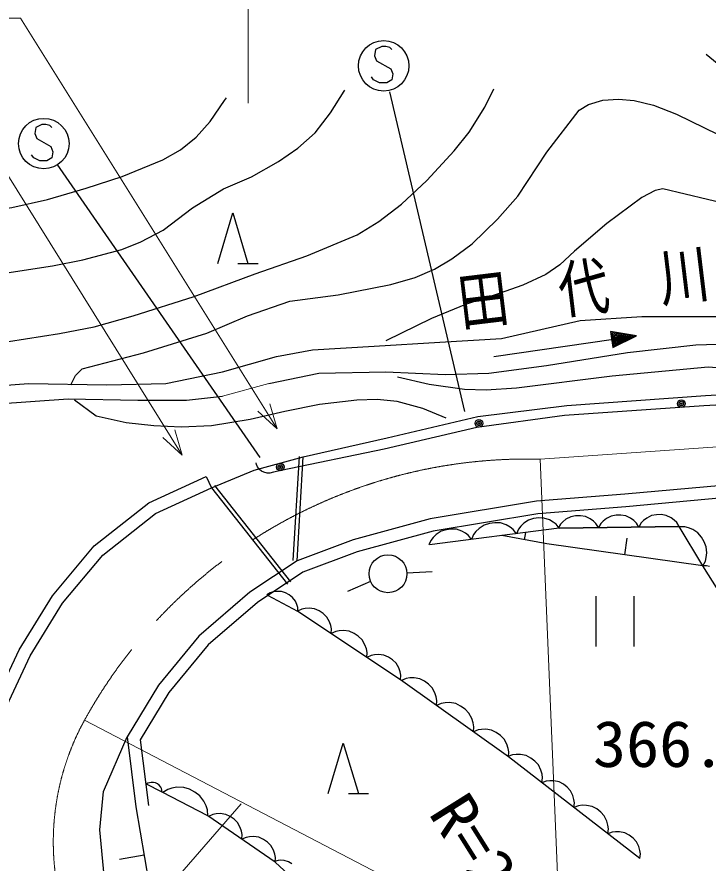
# Model space of a CAD drawing. Units: millimetres, scale not verified. Extents: x 40000 to 680000, y 20000 to 380000.
# Drawn here: x 337108 to 364475, y 308876 to 342388 of the extents above; entities that cross this region are included whole.
import ezdxf
from ezdxf.enums import TextEntityAlignment as Align

# ---------------------------------------------------------------- set-up
doc = ezdxf.new("R2010")
doc.units = ezdxf.units.MM
doc.header["$LTSCALE"] = 1000
doc.linetypes.add('CHAIN', pattern=[18.5, 12, -1.5, 3.5, -1.5])
for name, color, linetype, lineweight in [('M-BGD', 7, 'Continuous', 25), ('M-BGD-EXST', 7, 'Continuous', 25), ('M-BMK', 2, 'CHAIN', 13), ('M-STR-HTXT', 7, 'Continuous', 13)]:
    doc.layers.add(name, color=color, linetype=linetype, lineweight=lineweight)
doc.layers.add('M-BGD-HTXT', color=7, linetype='Continuous')
doc.styles.add('ＭＳ ゴシック', font='')
doc.styles.get('ＭＳ ゴシック').set_extended_font_data('MS Gothic')

msp = doc.modelspace()

# ---------------------------------------------------------------- linework, layer by layer
at = {"layer": 'M-BGD'}
for p, q in [((345057, 332627), (345657, 334627)), ((345657, 334627), (346257, 332627)), ((345857, 332627), (346657, 332627)), ((359406, 330368), (361851, 330521)), ((361851, 330521), (364193, 330521)), ((364193, 330521), (366383, 330521)), ((356300, 329655), (359406, 330368)), ((361647, 329757), (360612, 329931)), ((360612, 329931), (360703, 329298)), ((361528, 329740), (360660, 329877)), ((360660, 329877), (360734, 329363)), ((361410, 329723), (360708, 329824)), ((360708, 329824), (360765, 329428)), ((361291, 329706), (360756, 329770)), ((360756, 329770), (360796, 329493)), ((351259, 329350), (353856, 329502)), ((353856, 329502), (356300, 329655)), ((355995, 328942), (361647, 329757)), ((360703, 329298), (361647, 329757)), ((360734, 329363), (361528, 329740)), ((360765, 329428), (361410, 329723)), ((360796, 329493), (361291, 329706)), ((361172, 329689), (360804, 329716)), ((360804, 329716), (360827, 329558)), ((360827, 329558), (361172, 329689)), ((361014, 329666), (360852, 329663)), ((360852, 329663), (360858, 329623)), ((360858, 329623), (361014, 329666)), ((363990, 329401), (367096, 329502)), ((347389, 328942), (348815, 329197)), ((348815, 329197), (351259, 329350)), ((358083, 328586), (361291, 329095)), ((361291, 329095), (363990, 329401)), ((345250, 328331), (347389, 328942)), ((355791, 328280), (358083, 328586)), ((343009, 327873), (345250, 328331)), ((347083, 327873), (349069, 328280)), ((349069, 328280), (351717, 328331)), ((351717, 328331), (354060, 328229)), ((354060, 328229), (355791, 328280)), ((333894, 327567), (337561, 327873)), ((337561, 327873), (340667, 327822)), ((340667, 327822), (343009, 327873)), ((364370, 327391), (368404, 327626)), ((336287, 327058), (339139, 327262)), ((339139, 327262), (341889, 327211)), ((341889, 327211), (343824, 327211)), ((343824, 327211), (345250, 327364)), ((358887, 326999), (364370, 327391)), ((368204, 327223), (364305, 326985)), ((355362, 326568), (358887, 326999)), ((364305, 326985), (358789, 326605)), ((351769, 325722), (355362, 326568)), ((358789, 326605), (355318, 326129)), ((355318, 326129), (351656, 325273)), ((348446, 324968), (351769, 325722)), ((351656, 325273), (347567, 324417)), ((346496, 324436), (348446, 324968)), ((348052, 320858), (348296, 324977)), ((348202, 320849), (348446, 324968)), ((344812, 323735), (346496, 324436)), ((346596, 324664), (346583, 324722)), ((346636, 324570), (346596, 324664)), ((346719, 324465), (346636, 324570)), ((346794, 324399), (346719, 324465)), ((346885, 324356), (346794, 324399)), ((347567, 324417), (347273, 324356)), ((342333, 323145), (344603, 324189)), ((344603, 324189), (344812, 323735)), ((347014, 324322), (346885, 324356)), ((347116, 324323), (347014, 324322)), ((347273, 324356), (347116, 324323)), ((342596, 322716), (344812, 323735)), ((344812, 323735), (347825, 319916)), ((344929, 323828), (347943, 320009)), ((365033, 323834), (361181, 323487)), ((361181, 323487), (357676, 323209)), ((340163, 321437), (342333, 323145)), ((357676, 323209), (353477, 322515)), ((365063, 323335), (361221, 322989)), ((361221, 322989), (357737, 322713)), ((340513, 321076), (342596, 322716)), ((353477, 322515), (350423, 321682)), ((357737, 322713), (353584, 322026)), ((357371, 322462), (357182, 322335)), ((357569, 322522), (357371, 322462)), ((357772, 322548), (357569, 322522)), ((357978, 322540), (357772, 322548)), ((358194, 322465), (357978, 322540)), ((358341, 322381), (358194, 322465)), ((358722, 322396), (358627, 322298)), ((358848, 322493), (358722, 322396)), ((359039, 322592), (358848, 322493)), ((359230, 322627), (359039, 322592)), ((359422, 322630), (359230, 322627)), ((359615, 322601), (359422, 322630)), ((359808, 322507), (359615, 322601)), ((359938, 322413), (359808, 322507)), ((360035, 322319), (359938, 322413)), ((360322, 322419), (360227, 322322)), ((360448, 322517), (360322, 322419)), ((360639, 322616), (360448, 322517)), ((360830, 322650), (360639, 322616)), ((361022, 322653), (360830, 322650)), ((361215, 322624), (361022, 322653)), ((361408, 322531), (361215, 322624)), ((361537, 322437), (361408, 322531)), ((361635, 322342), (361537, 322437)), ((361921, 322442), (361827, 322345)), ((362048, 322540), (361921, 322442)), ((362239, 322639), (362048, 322540)), ((362430, 322674), (362239, 322639)), ((362622, 322677), (362430, 322674)), ((362814, 322647), (362622, 322677)), ((363008, 322554), (362814, 322647)), ((363137, 322460), (363008, 322554)), ((363235, 322365), (363137, 322460)), ((358578, 322137), (353442, 321478)), ((354098, 322076), (353900, 322017)), ((354300, 322102), (354098, 322076)), ((354507, 322095), (354300, 322102)), ((354722, 322019), (354507, 322095)), ((355414, 322130), (355284, 322005)), ((355614, 322265), (355414, 322130)), ((355824, 322328), (355614, 322265)), ((356038, 322356), (355824, 322328)), ((356257, 322348), (356038, 322356)), ((356485, 322268), (356257, 322348)), ((356641, 322179), (356485, 322268)), ((356762, 322086), (356641, 322179)), ((356892, 321921), (356762, 322086)), ((356972, 322103), (356892, 321921)), ((357060, 322217), (356972, 322103)), ((357182, 322335), (357060, 322217)), ((358456, 322293), (358341, 322381)), ((358578, 322137), (358456, 322293)), ((358627, 322298), (358533, 322137)), ((363333, 322207), (358578, 322137)), ((358578, 322137), (363333, 322207)), ((360133, 322160), (360035, 322319)), ((360227, 322322), (360133, 322160)), ((361733, 322184), (361635, 322342)), ((361827, 322345), (361733, 322184)), ((363333, 322207), (363235, 322365)), ((364270, 320645), (363333, 322207)), ((363554, 322189), (363344, 322189)), ((363702, 322152), (363554, 322189)), ((363869, 322084), (363702, 322152)), ((364072, 321954), (363869, 322084)), ((353584, 322026), (350577, 321206)), ((353588, 321771), (353500, 321657)), ((353710, 321890), (353588, 321771)), ((353900, 322017), (353710, 321890)), ((354870, 321936), (354722, 322019)), ((354984, 321847), (354870, 321936)), ((355107, 321692), (354984, 321847)), ((355191, 321884), (355107, 321692)), ((355284, 322005), (355191, 321884)), ((358093, 321513), (356315, 321847)), ((357204, 321680), (357258, 321968)), ((361181, 321079), (361274, 321738)), ((364214, 321787), (364072, 321954)), ((364326, 321602), (364214, 321787)), ((338511, 319464), (340163, 321437)), ((350423, 321682), (348202, 320849)), ((353500, 321657), (353421, 321475)), ((364270, 320645), (358093, 321513)), ((364406, 321398), (364326, 321602)), ((364424, 321158), (364406, 321398)), ((338917, 319171), (340513, 321076)), ((350577, 321206), (348431, 320402)), ((364406, 320979), (364424, 321158)), ((348202, 320849), (346328, 319600)), ((364270, 320645), (364369, 320830)), ((364369, 320830), (364406, 320979)), ((348431, 320402), (346631, 319201)), ((352549, 320373), (353548, 320424)), ((364418, 320653), (364267, 320650)), ((365589, 318528), (364270, 320645)), ((364526, 320628), (364418, 320653)), ((351114, 320032), (350198, 319630)), ((337192, 317326), (338511, 319464)), ((346328, 319600), (344315, 317865)), ((347139, 319580), (346999, 319495)), ((348236, 318841), (347039, 319474)), ((347252, 319614), (347139, 319580)), ((347390, 319636), (347252, 319614)), ((347578, 319632), (347390, 319636)), ((347740, 319578), (347578, 319632)), ((347888, 319500), (347740, 319578)), ((348024, 319396), (347888, 319500)), ((348133, 319244), (348024, 319396)), ((360027, 319449), (360027, 317449)), ((361547, 317449), (361547, 319449)), ((337632, 317088), (338917, 319171)), ((346631, 319201), (344674, 317514)), ((348193, 319117), (348133, 319244)), ((348228, 319004), (348193, 319117)), ((348388, 318931), (348220, 318852)), ((348236, 318841), (348228, 319004)), ((352297, 316134), (348236, 318841)), ((348522, 318958), (348388, 318931)), ((348681, 318967), (348522, 318958)), ((348894, 318940), (348681, 318967)), ((349072, 318860), (348894, 318940)), ((349232, 318754), (349072, 318860)), ((349374, 318621), (349232, 318754)), ((349480, 318434), (349374, 318621)), ((349533, 318284), (349480, 318434)), ((349560, 318150), (349533, 318284)), ((349551, 317964), (349560, 318150)), ((349730, 318049), (349551, 317964)), ((349872, 318077), (349730, 318049)), ((350041, 318087), (349872, 318077)), ((350268, 318058), (350041, 318087)), ((350456, 317974), (350268, 318058)), ((344315, 317865), (342718, 315921)), ((350626, 317860), (350456, 317974)), ((350777, 317719), (350626, 317860)), ((350890, 317521), (350777, 317719)), ((344674, 317514), (343127, 315631)), ((350947, 317361), (350890, 317521)), ((350975, 317219), (350947, 317361)), ((335830, 314421), (337192, 317326)), ((336303, 314251), (337632, 317088)), ((350966, 317021), (350975, 317219)), ((351134, 317101), (350966, 317021)), ((351267, 317128), (351134, 317101)), ((351427, 317136), (351267, 317128)), ((351640, 317110), (351427, 317136)), ((351818, 317030), (351640, 317110)), ((351977, 316923), (351818, 317030)), ((352119, 316790), (351977, 316923)), ((352226, 316604), (352119, 316790)), ((352279, 316453), (352226, 316604)), ((352306, 316320), (352279, 316453)), ((352297, 316134), (352306, 316320)), ((356566, 313080), (352297, 316134)), ((352518, 316184), (352336, 316105)), ((352661, 316208), (352518, 316184)), ((352831, 316212), (352661, 316208)), ((353056, 316176), (352831, 316212)), ((353242, 316085), (353056, 316176)), ((353407, 315966), (353242, 316085)), ((342718, 315921), (341469, 313874)), ((353554, 315820), (353407, 315966)), ((353660, 315618), (353554, 315820)), ((343127, 315631), (341987, 313763)), ((353711, 315456), (353660, 315618)), ((353735, 315314), (353711, 315456)), ((353719, 315116), (353735, 315314)), ((353912, 315200), (353719, 315116)), ((354062, 315225), (353912, 315200)), ((354242, 315229), (354062, 315225)), ((354481, 315191), (354242, 315229)), ((354677, 315094), (354481, 315191)), ((354853, 314969), (354677, 315094)), ((355008, 314814), (354853, 314969)), ((355121, 314600), (355008, 314814)), ((355175, 314429), (355121, 314600)), ((355200, 314278), (355175, 314429)), ((355183, 314069), (355200, 314278)), ((355365, 314148), (355183, 314069)), ((355507, 314171), (355365, 314148)), ((355677, 314175), (355507, 314171)), ((355902, 314139), (355677, 314175)), ((356088, 314048), (355902, 314139)), ((356254, 313930), (356088, 314048)), ((340532, 311715), (341469, 313874)), ((341469, 313874), (341816, 311097)), ((341987, 313763), (342312, 311159)), ((356400, 313783), (356254, 313930)), ((356507, 313582), (356400, 313783)), ((349431, 311629), (350031, 313629)), ((350031, 313629), (350631, 311629)), ((356558, 313419), (356507, 313582)), ((356582, 313277), (356558, 313419)), ((356735, 313163), (356550, 313091)), ((356566, 313080), (356582, 313277)), ((361771, 309054), (356566, 313080)), ((356878, 313182), (356735, 313163)), ((357048, 313179), (356878, 313182)), ((357272, 313135), (357048, 313179)), ((357454, 313037), (357272, 313135)), ((357615, 312912), (357454, 313037)), ((357756, 312761), (357615, 312912)), ((357855, 312555), (357756, 312761)), ((357900, 312391), (357855, 312555)), ((357918, 312248), (357900, 312391)), ((342857, 311686), (342206, 312008)), ((342298, 312041), (342230, 311997)), ((342355, 312060), (342298, 312041)), ((342424, 312073), (342355, 312060)), ((342517, 312073), (342424, 312073)), ((342599, 312048), (342517, 312073)), ((342674, 312011), (342599, 312048)), ((342743, 311961), (342674, 312011)), ((357895, 312051), (357918, 312248)), ((358069, 312119), (357895, 312051)), ((358204, 312136), (358069, 312119)), ((358364, 312134), (358204, 312136)), ((358574, 312093), (358364, 312134)), ((358746, 312000), (358574, 312093)), ((358898, 311883), (358746, 312000)), ((340393, 310188), (340532, 311715)), ((342800, 311886), (342743, 311961)), ((342832, 311824), (342800, 311886)), ((342851, 311768), (342832, 311824)), ((342857, 311686), (342851, 311768)), ((344662, 310749), (342857, 311686)), ((343086, 311793), (342887, 311671)), ((343247, 311844), (343086, 311793)), ((343445, 311877), (343247, 311844)), ((343713, 311873), (343445, 311877)), ((343944, 311798), (343713, 311873)), ((344157, 311687), (343944, 311798)), ((344352, 311541), (344157, 311687)), ((359030, 311740), (358898, 311883)), ((359123, 311547), (359030, 311740)), ((344510, 311324), (344352, 311541)), ((350231, 311629), (351031, 311629)), ((359165, 311393), (359123, 311547)), ((359183, 311258), (359165, 311393)), ((341816, 311097), (342475, 307272)), ((344596, 311144), (344510, 311324)), ((344648, 310982), (344596, 311144)), ((359161, 311073), (359183, 311258)), ((359345, 311145), (359161, 311073)), ((359489, 311163), (359345, 311145)), ((359659, 311160), (359489, 311163)), ((359882, 311116), (359659, 311160)), ((360064, 311018), (359882, 311116)), ((360226, 310894), (360064, 311018)), ((344662, 310749), (344648, 310982)), ((347334, 308910), (344662, 310749)), ((344868, 310802), (344698, 310724)), ((345001, 310826), (344868, 310802)), ((345161, 310833), (345001, 310826)), ((345374, 310803), (345161, 310833)), ((345550, 310721), (345374, 310803)), ((345708, 310612), (345550, 310721)), ((360366, 310742), (360226, 310894)), ((360465, 310536), (360366, 310742)), ((345848, 310476), (345708, 310612)), ((345952, 310288), (345848, 310476)), ((360511, 310373), (360465, 310536)), ((360529, 310229), (360511, 310373)), ((340567, 308383), (340393, 310188)), ((346003, 310137), (345952, 310288)), ((346028, 310003), (346003, 310137)), ((346016, 309817), (346028, 310003)), ((360506, 310033), (360529, 310229)), ((360679, 310100), (360506, 310033)), ((360814, 310118), (360679, 310100)), ((360974, 310115), (360814, 310118)), ((361185, 310074), (360974, 310115)), ((361356, 309982), (361185, 310074)), ((346186, 309894), (346016, 309817)), ((346319, 309919), (346186, 309894)), ((346479, 309926), (346319, 309919)), ((346692, 309896), (346479, 309926)), ((346868, 309813), (346692, 309896)), ((347026, 309704), (346868, 309813)), ((347166, 309569), (347026, 309704)), ((361508, 309864), (361356, 309982)), ((361640, 309721), (361508, 309864)), ((361733, 309528), (361640, 309721)), ((347270, 309381), (347166, 309569)), ((347321, 309230), (347270, 309381)), ((361776, 309374), (361733, 309528)), ((361793, 309239), (361776, 309374)), ((342146, 309185), (341168, 309016)), ((347447, 308983), (347302, 308939)), ((347346, 309096), (347321, 309230)), ((347334, 308910), (347346, 309096)), ((347558, 308987), (347447, 308983)), ((347687, 308975), (347558, 308987)), ((361771, 309054), (361793, 309239)), ((350180, 306307), (347334, 308910)), ((347855, 308927), (347687, 308975)), ((347987, 308841), (347855, 308927))]:
    msp.add_line(p, q, dxfattribs=at)
for points in [[(364397, 340909), (365640, 339900), (366914, 339015), (368296, 338200), (369811, 337437), (370562, 337169), (371452, 336990), (372856, 336929), (374311, 336978), (375804, 337090), (377588, 337341), (378931, 337646), (380461, 338117), (382666, 338890), (384765, 339746), (387007, 340960)], [(328751, 328128), (330228, 328535), (331991, 328899), (335416, 329324), (338797, 329848), (340170, 330119), (341709, 330543), (344124, 331321), (346535, 332216), (348581, 332931), (350583, 333755), (351437, 334281), (352335, 334973), (353336, 335907), (354424, 337080), (355011, 337824), (355631, 338813), (355995, 339534)], [(331704, 331590), (334984, 331990), (338513, 332532), (339721, 332764), (341265, 333181), (342014, 333474), (342898, 333945), (344058, 334829), (345291, 335579), (346396, 336060), (347469, 336655), (348234, 337188), (348916, 337803), (349530, 338587), (350063, 339441), (350088, 339483)], [(333487, 334493), (335282, 334621), (336911, 334844), (338314, 335154), (339847, 335607), (341274, 336066), (342884, 336721), (343580, 337128), (344205, 337625), (344758, 338246), (345333, 339072), (345403, 339178)], [(339241, 327822), (339429, 328186), (339697, 328446), (342115, 329086), (344629, 329860), (346237, 330547), (347916, 331124), (349833, 331387), (351912, 331789), (352873, 332068), (353639, 332398), (354334, 332802), (355130, 333399), (356133, 334376), (356940, 335295), (358097, 337034), (359376, 338696), (359734, 338914), (360309, 339090), (360924, 339136), (361542, 339080), (362319, 338890), (363226, 338541), (365417, 337468)], [(365337, 334944), (362688, 335576), (362379, 335516), (361856, 335237), (360465, 334212), (359188, 333116), (358603, 332571), (358054, 332188), (357145, 331761), (356204, 331431), (354875, 330998), (353530, 330444), (351717, 329553)], [(352175, 328128), (353434, 327843), (354824, 327651), (355689, 327618), (356886, 327693), (360680, 328178), (364482, 328533), (365880, 328424), (367417, 328184), (368725, 327720)], [(354111, 326498), (353183, 326873), (352163, 327155), (351369, 327235), (350569, 327208), (349094, 327032), (347711, 326766), (346349, 326442), (344813, 326191), (343612, 326138), (342523, 326198), (341430, 326317), (340249, 326577), (339394, 327211)]]:
    msp.add_lwpolyline(points, dxfattribs=at)
for centre, radius in [((363414, 327074), 150), ((363414, 327074), 90), ((363414, 327074), 30), ((355402, 326292), 150), ((355402, 326292), 90), ((355402, 326292), 30), ((347536, 324564), 150), ((347536, 324564), 90), ((347536, 324564), 30), ((351800, 320334), 750)]:
    msp.add_circle(centre, radius, dxfattribs=at)
at = {"layer": 'M-BGD-EXST'}
for p, q in [((351551, 341211), (351311, 341091)), ((351711, 341211), (351551, 341211)), ((351871, 341171), (351711, 341211)), ((351951, 341091), (351871, 341171)), ((351311, 341091), (351271, 340851)), ((351271, 340851), (351351, 340651)), ((351351, 340651), (351911, 340331)), ((351911, 340331), (351991, 340131)), ((351231, 339891), (351151, 340011)), ((351471, 339771), (351231, 339891)), ((351951, 339891), (351751, 339771)), ((351991, 340131), (351951, 339891)), ((351751, 339771), (351471, 339771)), ((351859, 339425), (354825, 326763)), ((337851, 338011), (337811, 337771)), ((338091, 338131), (337851, 338011)), ((338251, 338131), (338091, 338131)), ((338411, 338091), (338251, 338131)), ((338491, 338011), (338411, 338091)), ((337811, 337771), (337891, 337571)), ((337891, 337571), (338451, 337251)), ((338451, 337251), (338531, 337051)), ((337771, 336811), (337691, 336931)), ((338011, 336691), (337771, 336811)), ((338491, 336811), (338291, 336691)), ((338531, 337051), (338491, 336811)), ((338291, 336691), (338011, 336691)), ((338693, 336553), (346725, 324940))]:
    msp.add_line(p, q, dxfattribs=at)
for centre in [(351631, 340451), (338171, 337371)]:
    msp.add_circle(centre, 1000, dxfattribs=at)
at = {"layer": 'M-BMK'}
msp.add_line((357829, 324871), (368813, 325641), dxfattribs=at)
for centre, radius, start, end in [((357299, 304878), 20000, 88.4814, 151.1464), ((348548, 309717), 10000, 151.2351, 212.0854)]:
    msp.add_arc(centre, radius, start, end, dxfattribs=at)
at = {"layer": 'M-STR-HTXT'}
for p, q in [((346270, 338968), (346270, 345444)), ((337250, 342343), (311234, 342343)), ((347414, 326069), (337250, 342343)), ((343652, 325031), (336688, 336231)), ((345250, 327364), (347083, 327873)), ((347414, 326069), (346647, 326769)), ((347122, 327065), (347414, 326069)), ((343365, 326029), (343652, 325031)), ((343652, 325031), (342888, 325735)), ((358672, 304699), (357829, 324871)), ((339782, 314529), (365862, 300957)), ((340075, 304405), (345981, 311228))]:
    msp.add_line(p, q, dxfattribs=at)

# ---------------------------------------------------------------- texts
at = {"layer": 'M-BGD', "style": 'ＭＳ ゴシック', "width": 1.05}
msp.add_text('366.8', height=1833, dxfattribs=at).set_placement((359919, 312132), align=Align.BOTTOM_LEFT)
at = {"layer": 'M-BGD-HTXT', "style": 'ＭＳ ゴシック', "width": 0.8}
msp.add_text('田\u3000代\u3000川', height=1833, rotation=6.9, dxfattribs=at).set_placement((354753, 329608), align=Align.BOTTOM_LEFT)
at = {"layer": 'M-STR-HTXT', "style": 'ＭＳ ゴシック', "width": 1.05}
msp.add_text('R=20', height=1833, rotation=302.1, dxfattribs=at).set_placement((352909, 310565), align=Align.BOTTOM_LEFT)

doc.saveas('drawing.dxf')
